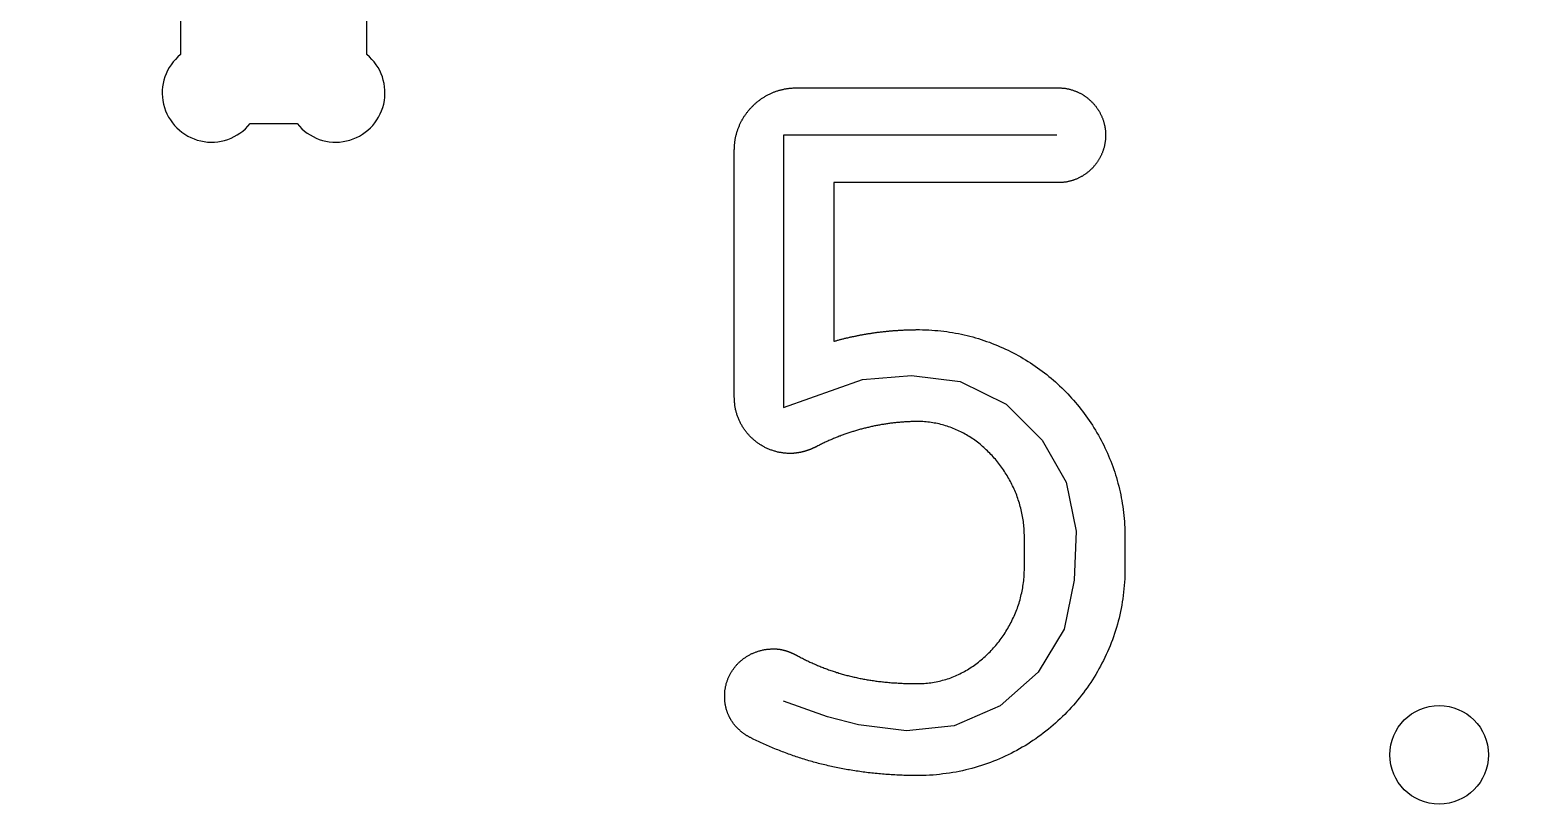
# Model space of a CAD drawing. Extents: x 0.2 to 12, y 0.1 to 9.6.
# Drawn here: x 8.392 to 10.279, y 1.449 to 2.438 of the extents above; entities that cross this region are included whole.
import ezdxf

# ---------------------------------------------------------------- set-up
doc = ezdxf.new("R2010")
doc.units = 0
doc.header["$MEASUREMENT"] = 0
doc.layers.get('0').update_dxf_attribs({"color": 3, "linetype": 'CONTINUOUS'})
doc.layers.add('Engrave', color=6, linetype='CONTINUOUS')

msp = doc.modelspace()

# ---------------------------------------------------------------- linework, layer by layer
msp.add_lwpolyline([(10.1758, 1.0143, 3.52937), (6.0454, 1.0143, -0.260301)], format="xyb")
at = {"linetype": 'Continuous'}
msp.add_lwpolyline([(8.583, 2.4064, 1.114435), (8.6713, 2.3189), (8.731, 2.3189, 1.114435), (8.8193, 2.4064), (8.8193, 2.7039, 1.114435), (8.731, 2.7913), (8.6713, 2.7913, 1.114435), (8.583, 2.7039)], format="xyb", close=True, dxfattribs=at)
msp.add_lwpolyline([(9.7714, 1.6839), (9.7702, 1.6799), (9.769, 1.676), (9.7678, 1.6721), (9.7664, 1.6682), (9.7651, 1.6644), (9.7636, 1.6605), (9.7621, 1.6567), (9.7606, 1.653), (9.7589, 1.6492), (9.7573, 1.6455), (9.7556, 1.6418), (9.7538, 1.6382), (9.7519, 1.6346), (9.7501, 1.631), (9.7481, 1.6274), (9.7461, 1.6239), (9.7441, 1.6204), (9.742, 1.617), (9.7398, 1.6136), (9.7376, 1.6102), (9.7354, 1.6068), (9.7331, 1.6035), (9.7307, 1.6003), (9.7283, 1.597), (9.7259, 1.5939), (9.7234, 1.5907), (9.7209, 1.5876), (9.7183, 1.5845), (9.7157, 1.5815), (9.713, 1.5785), (9.7103, 1.5755), (9.7075, 1.5726), (9.7047, 1.5697), (9.7018, 1.5669), (9.6989, 1.5641), (9.696, 1.5614), (9.693, 1.5587), (9.69, 1.556), (9.687, 1.5534), (9.6839, 1.5509), (9.6807, 1.5484), (9.6775, 1.5459), (9.6743, 1.5435), (9.6711, 1.5411), (9.6678, 1.5388), (9.6644, 1.5365), (9.6611, 1.5343), (9.6577, 1.5321), (9.6543, 1.53), (9.6508, 1.528), (9.6473, 1.5259), (9.6437, 1.524), (9.6402, 1.5221), (9.6366, 1.5202), (9.6329, 1.5184), (9.6293, 1.5167), (9.6256, 1.515), (9.6218, 1.5133), (9.6181, 1.5118), (9.6143, 1.5102), (9.6105, 1.5088), (9.6066, 1.5074), (9.6028, 1.506), (9.5989, 1.5047), (9.595, 1.5035), (9.591, 1.5023), (9.587, 1.5012), (9.583, 1.5002), (9.579, 1.4992), (9.575, 1.4983), (9.5709, 1.4974), (9.5668, 1.4966), (9.5627, 1.4959), (9.5585, 1.4952), (9.5544, 1.4946), (9.5502, 1.4941), (9.546, 1.4936), (9.5418, 1.4932), (9.5376, 1.4928), (9.5333, 1.4926), (9.529, 1.4924), (9.5247, 1.4922), (9.5204, 1.4922), (9.5172, 1.4922), (9.5148, 1.4922), (9.5125, 1.4922), (9.5101, 1.4922), (9.5078, 1.4923), (9.5054, 1.4923), (9.5031, 1.4924), (9.5007, 1.4924), (9.4984, 1.4925), (9.4961, 1.4926), (9.4938, 1.4927), (9.4915, 1.4928), (9.4892, 1.4929), (9.4869, 1.493), (9.4846, 1.4932), (9.4824, 1.4933), (9.4801, 1.4935), (9.4778, 1.4936), (9.4756, 1.4938), (9.4733, 1.494), (9.4711, 1.4942), (9.4688, 1.4944), (9.4666, 1.4946), (9.4644, 1.4948), (9.4622, 1.495), (9.4599, 1.4952), (9.4577, 1.4955), (9.4555, 1.4957), (9.4533, 1.496), (9.4512, 1.4963), (9.449, 1.4966), (9.4468, 1.4969), (9.4446, 1.4971), (9.4425, 1.4975), (9.4403, 1.4978), (9.4382, 1.4981), (9.436, 1.4984), (9.4339, 1.4988), (9.4317, 1.4992), (9.4296, 1.4995), (9.4275, 1.4999), (9.4254, 1.5003), (9.4232, 1.5007), (9.4211, 1.5011), (9.419, 1.5015), (9.4169, 1.5019), (9.4148, 1.5023), (9.4128, 1.5028), (9.4107, 1.5032), (9.4086, 1.5037), (9.4065, 1.5041), (9.4045, 1.5046), (9.4024, 1.5051), (9.4004, 1.5056), (9.3983, 1.5061), (9.3963, 1.5066), (9.3942, 1.5071), (9.3922, 1.5076), (9.3901, 1.5082), (9.3881, 1.5087), (9.3861, 1.5093), (9.3841, 1.5099), (9.3821, 1.5104), (9.3801, 1.511), (9.3781, 1.5116), (9.3761, 1.5122), (9.3741, 1.5128), (9.3721, 1.5134), (9.3701, 1.5141), (9.3681, 1.5147), (9.3661, 1.5154), (9.3642, 1.516), (9.3622, 1.5167), (9.3602, 1.5173), (9.3583, 1.518), (9.3563, 1.5187), (9.3544, 1.5194), (9.3524, 1.5201), (9.3505, 1.5208), (9.3485, 1.5216), (9.3466, 1.5223), (9.3446, 1.5231), (9.3427, 1.5238), (9.3408, 1.5246), (9.3389, 1.5253), (9.337, 1.5261), (9.335, 1.5269), (9.3331, 1.5277), (9.3312, 1.5285), (9.3293, 1.5293), (9.3274, 1.5302), (9.3255, 1.531), (9.3236, 1.5318), (9.3217, 1.5327), (9.3198, 1.5335), (9.318, 1.5344), (9.3161, 1.5353), (9.3142, 1.5362), (9.3123, 1.5371), (9.3104, 1.538), (9.3088, 1.5388), (9.3081, 1.5391), (9.3074, 1.5395), (9.3067, 1.5398), (9.306, 1.5402), (9.3054, 1.5405), (9.3047, 1.5409), (9.304, 1.5412), (9.3034, 1.5416), (9.3028, 1.542), (9.3021, 1.5424), (9.3015, 1.5427), (9.3009, 1.5431), (9.3003, 1.5435), (9.2997, 1.5439), (9.2991, 1.5443), (9.2985, 1.5447), (9.2979, 1.5451), (9.2973, 1.5456), (9.2967, 1.546), (9.2962, 1.5464), (9.2956, 1.5468), (9.2951, 1.5473), (9.2945, 1.5477), (9.294, 1.5481), (9.2934, 1.5486), (9.2929, 1.549), (9.2924, 1.5495), (9.2919, 1.55), (9.2914, 1.5504), (9.2909, 1.5509), (9.2904, 1.5514), (9.2899, 1.5518), (9.2894, 1.5523), (9.289, 1.5528), (9.2885, 1.5533), (9.288, 1.5538), (9.2876, 1.5543), (9.2871, 1.5548), (9.2867, 1.5553), (9.2863, 1.5558), (9.2859, 1.5563), (9.2854, 1.5568), (9.285, 1.5574), (9.2846, 1.5579), (9.2842, 1.5584), (9.2838, 1.5589), (9.2835, 1.5595), (9.2831, 1.56), (9.2827, 1.5606), (9.2824, 1.5611), (9.282, 1.5617), (9.2817, 1.5622), (9.2813, 1.5628), (9.281, 1.5633), (9.2806, 1.5639), (9.2803, 1.5645), (9.28, 1.565), (9.2797, 1.5656), (9.2794, 1.5662), (9.2791, 1.5668), (9.2788, 1.5674), (9.2786, 1.568), (9.2783, 1.5686), (9.278, 1.5692), (9.2778, 1.5697), (9.2775, 1.5703), (9.2773, 1.571), (9.277, 1.5716), (9.2768, 1.5722), (9.2766, 1.5728), (9.2764, 1.5734), (9.2762, 1.574), (9.276, 1.5747), (9.2758, 1.5753), (9.2756, 1.5759), (9.2754, 1.5765), (9.2752, 1.5772), (9.2751, 1.5778), (9.2749, 1.5785), (9.2748, 1.5791), (9.2746, 1.5798), (9.2745, 1.5804), (9.2744, 1.5811), (9.2742, 1.5817), (9.2741, 1.5824), (9.274, 1.583), (9.2739, 1.5837), (9.2738, 1.5844), (9.2737, 1.585), (9.2737, 1.5857), (9.2736, 1.5864), (9.2735, 1.587), (9.2735, 1.5877), (9.2734, 1.5884), (9.2734, 1.5891), (9.2733, 1.5898), (9.2733, 1.5905), (9.2733, 1.5911), (9.2733, 1.5918), (9.2733, 1.5925), (9.2733, 1.5934), (9.2733, 1.5944), (9.2733, 1.5954), (9.2734, 1.5964), (9.2735, 1.5973), (9.2735, 1.5983), (9.2736, 1.5993), (9.2737, 1.6002), (9.2739, 1.6012), (9.274, 1.6021), (9.2742, 1.6031), (9.2744, 1.604), (9.2745, 1.605), (9.2747, 1.6059), (9.275, 1.6068), (9.2752, 1.6077), (9.2754, 1.6087), (9.2757, 1.6096), (9.276, 1.6105), (9.2763, 1.6114), (9.2766, 1.6123), (9.2769, 1.6131), (9.2772, 1.614), (9.2775, 1.6149), (9.2779, 1.6158), (9.2783, 1.6166), (9.2787, 1.6175), (9.2791, 1.6183), (9.2795, 1.6191), (9.2799, 1.62), (9.2803, 1.6208), (9.2808, 1.6216), (9.2812, 1.6224), (9.2817, 1.6232), (9.2822, 1.624), (9.2827, 1.6248), (9.2832, 1.6256), (9.2837, 1.6263), (9.2843, 1.6271), (9.2848, 1.6279), (9.2854, 1.6286), (9.2859, 1.6293), (9.2865, 1.6301), (9.2871, 1.6308), (9.2877, 1.6315), (9.2883, 1.6322), (9.2889, 1.6329), (9.2896, 1.6335), (9.2902, 1.6342), (9.2909, 1.6349), (9.2916, 1.6355), (9.2922, 1.6362), (9.2929, 1.6368), (9.2936, 1.6374), (9.2943, 1.638), (9.2951, 1.6386), (9.2958, 1.6392), (9.2965, 1.6398), (9.2973, 1.6404), (9.298, 1.6409), (9.2988, 1.6415), (9.2996, 1.642), (9.3004, 1.6425), (9.3012, 1.643), (9.302, 1.6435), (9.3028, 1.644), (9.3036, 1.6445), (9.3044, 1.645), (9.3053, 1.6454), (9.3061, 1.6459), (9.307, 1.6463), (9.3079, 1.6467), (9.3087, 1.6471), (9.3096, 1.6475), (9.3105, 1.6479), (9.3114, 1.6482), (9.3123, 1.6486), (9.3132, 1.6489), (9.3142, 1.6492), (9.3151, 1.6496), (9.316, 1.6499), (9.317, 1.6502), (9.3179, 1.6504), (9.3189, 1.6507), (9.3198, 1.6509), (9.3208, 1.6512), (9.3218, 1.6514), (9.3228, 1.6516), (9.3238, 1.6518), (9.3248, 1.6519), (9.3258, 1.6521), (9.3268, 1.6522), (9.3278, 1.6524), (9.3288, 1.6525), (9.3298, 1.6526), (9.3309, 1.6526), (9.3319, 1.6527), (9.333, 1.6528), (9.334, 1.6528), (9.3351, 1.6528), (9.3359, 1.6528), (9.3362, 1.6528), (9.3365, 1.6528), (9.3368, 1.6528), (9.3371, 1.6528), (9.3374, 1.6528), (9.3377, 1.6528), (9.338, 1.6528), (9.3383, 1.6527), (9.3386, 1.6527), (9.3389, 1.6527), (9.3392, 1.6527), (9.3395, 1.6527), (9.3398, 1.6526), (9.3401, 1.6526), (9.3404, 1.6526), (9.3407, 1.6525), (9.341, 1.6525), (9.3413, 1.6525), (9.3416, 1.6524), (9.3419, 1.6524), (9.3422, 1.6524), (9.3425, 1.6523), (9.3428, 1.6523), (9.3431, 1.6522), (9.3434, 1.6522), (9.3437, 1.6521), (9.344, 1.6521), (9.3443, 1.652), (9.3446, 1.652), (9.3449, 1.6519), (9.3452, 1.6518), (9.3455, 1.6518), (9.3459, 1.6517), (9.3462, 1.6516), (9.3465, 1.6516), (9.3468, 1.6515), (9.3471, 1.6514), (9.3474, 1.6514), (9.3477, 1.6513), (9.348, 1.6512), (9.3483, 1.6511), (9.3486, 1.6511), (9.3489, 1.651), (9.3492, 1.6509), (9.3495, 1.6508), (9.3498, 1.6507), (9.3501, 1.6506), (9.3504, 1.6505), (9.3507, 1.6505), (9.351, 1.6504), (9.3513, 1.6503), (9.3516, 1.6502), (9.3519, 1.6501), (9.3522, 1.65), (9.3525, 1.6499), (9.3528, 1.6498), (9.3531, 1.6497), (9.3534, 1.6496), (9.3537, 1.6495), (9.354, 1.6494), (9.3543, 1.6493), (9.3546, 1.6492), (9.3549, 1.6491), (9.3552, 1.649), (9.3555, 1.6488), (9.3558, 1.6487), (9.3561, 1.6486), (9.3564, 1.6485), (9.3567, 1.6484), (9.357, 1.6483), (9.3573, 1.6482), (9.3576, 1.648), (9.3578, 1.6479), (9.3581, 1.6478), (9.3584, 1.6477), (9.3587, 1.6475), (9.359, 1.6474), (9.3593, 1.6473), (9.3596, 1.6472), (9.3598, 1.647), (9.3601, 1.6469), (9.3604, 1.6468), (9.3607, 1.6466), (9.3609, 1.6465), (9.3612, 1.6464), (9.3615, 1.6462), (9.3618, 1.6461), (9.362, 1.646), (9.3623, 1.6458), (9.3626, 1.6457), (9.3629, 1.6456), (9.3631, 1.6454), (9.3634, 1.6453), (9.3637, 1.6451), (9.3639, 1.645), (9.3642, 1.6449), (9.3644, 1.6447), (9.3647, 1.6446), (9.365, 1.6444), (9.3652, 1.6443), (9.3664, 1.6436), (9.3678, 1.6429), (9.3691, 1.6422), (9.3705, 1.6415), (9.3719, 1.6408), (9.3732, 1.6401), (9.3746, 1.6394), (9.376, 1.6387), (9.3773, 1.6381), (9.3787, 1.6374), (9.3801, 1.6368), (9.3815, 1.6361), (9.3828, 1.6355), (9.3842, 1.6349), (9.3856, 1.6342), (9.387, 1.6336), (9.3884, 1.633), (9.3898, 1.6324), (9.3911, 1.6318), (9.3925, 1.6313), (9.3939, 1.6307), (9.3953, 1.6301), (9.3967, 1.6296), (9.3982, 1.629), (9.3996, 1.6285), (9.401, 1.6279), (9.4024, 1.6274), (9.4038, 1.6269), (9.4052, 1.6264), (9.4066, 1.6259), (9.4081, 1.6254), (9.4095, 1.6249), (9.4109, 1.6244), (9.4124, 1.6239), (9.4138, 1.6235), (9.4153, 1.623), (9.4167, 1.6226), (9.4181, 1.6221), (9.4196, 1.6217), (9.4211, 1.6213), (9.4225, 1.6208), (9.424, 1.6204), (9.4255, 1.62), (9.4269, 1.6196), (9.4284, 1.6192), (9.4299, 1.6189), (9.4314, 1.6185), (9.4329, 1.6181), (9.4344, 1.6177), (9.4359, 1.6174), (9.4374, 1.617), (9.4389, 1.6167), (9.4404, 1.6164), (9.4419, 1.616), (9.4434, 1.6157), (9.445, 1.6154), (9.4465, 1.6151), (9.448, 1.6148), (9.4496, 1.6145), (9.4511, 1.6142), (9.4527, 1.614), (9.4542, 1.6137), (9.4558, 1.6134), (9.4573, 1.6132), (9.4589, 1.6129), (9.4605, 1.6127), (9.462, 1.6125), (9.4636, 1.6122), (9.4652, 1.612), (9.4668, 1.6118), (9.4684, 1.6116), (9.47, 1.6114), (9.4717, 1.6112), (9.4733, 1.611), (9.4749, 1.6109), (9.4765, 1.6107), (9.4782, 1.6105), (9.4798, 1.6104), (9.4814, 1.6102), (9.4831, 1.6101), (9.4848, 1.6099), (9.4864, 1.6098), (9.4881, 1.6097), (9.4898, 1.6096), (9.4915, 1.6095), (9.4932, 1.6094), (9.4949, 1.6093), (9.4966, 1.6092), (9.4983, 1.6091), (9.5, 1.609), (9.5017, 1.609), (9.5035, 1.6089), (9.5052, 1.6089), (9.5069, 1.6088), (9.5087, 1.6088), (9.5104, 1.6087), (9.5122, 1.6087), (9.514, 1.6087), (9.5158, 1.6087), (9.5176, 1.6087), (9.5195, 1.6087), (9.5218, 1.6087), (9.524, 1.6088), (9.5262, 1.6089), (9.5284, 1.6091), (9.5306, 1.6093), (9.5327, 1.6095), (9.5349, 1.6098), (9.5371, 1.6101), (9.5392, 1.6105), (9.5414, 1.6109), (9.5435, 1.6113), (9.5456, 1.6118), (9.5477, 1.6123), (9.5498, 1.6129), (9.5519, 1.6135), (9.5539, 1.6141), (9.556, 1.6148), (9.558, 1.6154), (9.56, 1.6162), (9.562, 1.6169), (9.564, 1.6177), (9.566, 1.6186), (9.568, 1.6194), (9.5699, 1.6203), (9.5718, 1.6213), (9.5738, 1.6222), (9.5757, 1.6232), (9.5775, 1.6242), (9.5794, 1.6253), (9.5813, 1.6264), (9.5831, 1.6275), (9.5849, 1.6287), (9.5867, 1.6298), (9.5885, 1.631), (9.5903, 1.6323), (9.592, 1.6335), (9.5937, 1.6348), (9.5954, 1.6361), (9.5971, 1.6375), (9.5988, 1.6389), (9.6005, 1.6403), (9.6021, 1.6417), (9.6037, 1.6431), (9.6053, 1.6446), (9.6069, 1.6461), (9.6084, 1.6476), (9.6099, 1.6492), (9.6115, 1.6507), (9.6129, 1.6523), (9.6144, 1.654), (9.6158, 1.6556), (9.6173, 1.6572), (9.6187, 1.6589), (9.62, 1.6606), (9.6214, 1.6623), (9.6227, 1.6641), (9.624, 1.6659), (9.6253, 1.6676), (9.6265, 1.6694), (9.6278, 1.6712), (9.629, 1.6731), (9.6301, 1.6749), (9.6313, 1.6768), (9.6324, 1.6787), (9.6335, 1.6806), (9.6346, 1.6825), (9.6356, 1.6845), (9.6367, 1.6864), (9.6377, 1.6884), (9.6386, 1.6904), (9.6395, 1.6924), (9.6405, 1.6944), (9.6413, 1.6964), (9.6422, 1.6984), (9.643, 1.7005), (9.6438, 1.7025), (9.6446, 1.7046), (9.6453, 1.7067), (9.646, 1.7088), (9.6467, 1.7109), (9.6474, 1.713), (9.648, 1.7151), (9.6485, 1.7173), (9.6491, 1.7194), (9.6496, 1.7216), (9.6501, 1.7237), (9.6506, 1.7259), (9.651, 1.7281), (9.6514, 1.7303), (9.6517, 1.7325), (9.6521, 1.7346), (9.6524, 1.7368), (9.6526, 1.7391), (9.6529, 1.7413), (9.653, 1.7435), (9.6532, 1.7457), (9.6533, 1.7479), (9.6534, 1.7502), (9.6535, 1.7524), (9.6535, 1.7546), (9.6535, 1.7546), (9.6535, 1.7547), (9.6535, 1.7547), (9.6535, 1.7547), (9.6535, 1.7548), (9.6535, 1.7549), (9.6535, 1.755), (9.6535, 1.7551), (9.6535, 1.7552), (9.6535, 1.7553), (9.6535, 1.7555), (9.6535, 1.7556), (9.6535, 1.7558), (9.6535, 1.756), (9.6535, 1.7562), (9.6535, 1.7564), (9.6535, 1.7566), (9.6535, 1.7568), (9.6535, 1.7571), (9.6535, 1.7573), (9.6535, 1.7576), (9.6535, 1.7578), (9.6535, 1.7581), (9.6535, 1.7584), (9.6535, 1.7587), (9.6535, 1.759), (9.6535, 1.7593), (9.6535, 1.7597), (9.6535, 1.76), (9.6535, 1.7603), (9.6535, 1.7607), (9.6535, 1.761), (9.6535, 1.7614), (9.6535, 1.7618), (9.6535, 1.7622), (9.6535, 1.7625), (9.6535, 1.7629), (9.6535, 1.7633), (9.6535, 1.7637), (9.6535, 1.7641), (9.6535, 1.7646), (9.6535, 1.765), (9.6535, 1.7654), (9.6535, 1.7658), (9.6535, 1.7663), (9.6535, 1.7667), (9.6535, 1.7672), (9.6535, 1.7676), (9.6535, 1.7681), (9.6535, 1.7685), (9.6535, 1.769), (9.6535, 1.7694), (9.6535, 1.7699), (9.6535, 1.7704), (9.6535, 1.7708), (9.6535, 1.7713), (9.6535, 1.7718), (9.6535, 1.7722), (9.6535, 1.7727), (9.6535, 1.7732), (9.6535, 1.7737), (9.6535, 1.7741), (9.6535, 1.7746), (9.6535, 1.7751), (9.6535, 1.7756), (9.6535, 1.7761), (9.6535, 1.7765), (9.6535, 1.777), (9.6535, 1.7775), (9.6535, 1.778), (9.6535, 1.7784), (9.6535, 1.7789), (9.6535, 1.7794), (9.6535, 1.7798), (9.6535, 1.7803), (9.6535, 1.7808), (9.6535, 1.7812), (9.6535, 1.7817), (9.6535, 1.7821), (9.6535, 1.7826), (9.6535, 1.783), (9.6535, 1.7835), (9.6535, 1.7839), (9.6535, 1.7843), (9.6535, 1.7847), (9.6535, 1.7852), (9.6535, 1.7856), (9.6535, 1.786), (9.6535, 1.7864), (9.6535, 1.7868), (9.6535, 1.7872), (9.6535, 1.7876), (9.6535, 1.788), (9.6535, 1.7883), (9.6535, 1.7887), (9.6535, 1.7891), (9.6535, 1.7894), (9.6535, 1.7897), (9.6535, 1.7901), (9.6535, 1.7904), (9.6535, 1.7907), (9.6535, 1.791), (9.6535, 1.7913), (9.6535, 1.7916), (9.6535, 1.7919), (9.6535, 1.7922), (9.6535, 1.7924), (9.6535, 1.7927), (9.6535, 1.7929), (9.6535, 1.7931), (9.6535, 1.7933), (9.6535, 1.7935), (9.6535, 1.7937), (9.6535, 1.7939), (9.6535, 1.7941), (9.6535, 1.7942), (9.6535, 1.7944), (9.6535, 1.7945), (9.6535, 1.7946), (9.6535, 1.7948), (9.6535, 1.7948), (9.6535, 1.7949), (9.6535, 1.795), (9.6535, 1.795), (9.6535, 1.7951), (9.6535, 1.7951), (9.6535, 1.7951), (9.6535, 1.7973), (9.6534, 1.7994), (9.6533, 1.8016), (9.6532, 1.8037), (9.6531, 1.8059), (9.6529, 1.808), (9.6527, 1.8102), (9.6524, 1.8123), (9.6522, 1.8145), (9.6519, 1.8166), (9.6515, 1.8187), (9.6512, 1.8208), (9.6508, 1.8229), (9.6503, 1.825), (9.6499, 1.8271), (9.6494, 1.8292), (9.6488, 1.8313), (9.6483, 1.8334), (9.6477, 1.8354), (9.6471, 1.8375), (9.6465, 1.8395), (9.6458, 1.8416), (9.6451, 1.8436), (9.6444, 1.8456), (9.6437, 1.8476), (9.6429, 1.8496), (9.6421, 1.8516), (9.6413, 1.8535), (9.6404, 1.8555), (9.6395, 1.8575), (9.6386, 1.8594), (9.6377, 1.8613), (9.6367, 1.8632), (9.6357, 1.8651), (9.6347, 1.867), (9.6337, 1.8688), (9.6326, 1.8707), (9.6315, 1.8725), (9.6304, 1.8743), (9.6293, 1.8761), (9.6281, 1.8779), (9.627, 1.8797), (9.6258, 1.8814), (9.6245, 1.8832), (9.6233, 1.8849), (9.622, 1.8866), (9.6207, 1.8882), (9.6194, 1.8899), (9.6181, 1.8915), (9.6167, 1.8932), (9.6153, 1.8948), (9.6139, 1.8963), (9.6125, 1.8979), (9.611, 1.8994), (9.6096, 1.9009), (9.6081, 1.9024), (9.6066, 1.9039), (9.6051, 1.9053), (9.6035, 1.9068), (9.602, 1.9082), (9.6004, 1.9095), (9.5988, 1.9109), (9.5972, 1.9122), (9.5955, 1.9135), (9.5939, 1.9148), (9.5922, 1.916), (9.5905, 1.9173), (9.5888, 1.9185), (9.5871, 1.9196), (9.5854, 1.9208), (9.5836, 1.9219), (9.5818, 1.923), (9.58, 1.9241), (9.5782, 1.9251), (9.5764, 1.9261), (9.5746, 1.9271), (9.5727, 1.928), (9.5709, 1.9289), (9.569, 1.9298), (9.5671, 1.9307), (9.5652, 1.9315), (9.5633, 1.9323), (9.5613, 1.9331), (9.5594, 1.9338), (9.5574, 1.9345), (9.5555, 1.9352), (9.5535, 1.9358), (9.5515, 1.9364), (9.5495, 1.9369), (9.5474, 1.9375), (9.5454, 1.938), (9.5434, 1.9384), (9.5413, 1.9388), (9.5392, 1.9392), (9.5372, 1.9396), (9.5351, 1.9399), (9.533, 1.9402), (9.5309, 1.9404), (9.5288, 1.9406), (9.5266, 1.9408), (9.5245, 1.9409), (9.5223, 1.941), (9.5202, 1.941), (9.5183, 1.9411), (9.517, 1.941), (9.5157, 1.941), (9.5144, 1.941), (9.5131, 1.941), (9.5119, 1.941), (9.5106, 1.9409), (9.5093, 1.9409), (9.508, 1.9408), (9.5067, 1.9408), (9.5055, 1.9407), (9.5042, 1.9407), (9.5029, 1.9406), (9.5016, 1.9405), (9.5003, 1.9404), (9.4991, 1.9403), (9.4978, 1.9403), (9.4965, 1.9401), (9.4952, 1.94), (9.4939, 1.9399), (9.4926, 1.9398), (9.4914, 1.9397), (9.4901, 1.9395), (9.4888, 1.9394), (9.4875, 1.9393), (9.4862, 1.9391), (9.485, 1.939), (9.4837, 1.9388), (9.4824, 1.9386), (9.4811, 1.9385), (9.4798, 1.9383), (9.4786, 1.9381), (9.4773, 1.9379), (9.476, 1.9377), (9.4747, 1.9375), (9.4734, 1.9373), (9.4722, 1.9371), (9.4709, 1.9368), (9.4696, 1.9366), (9.4683, 1.9364), (9.4671, 1.9361), (9.4658, 1.9359), (9.4645, 1.9356), (9.4633, 1.9354), (9.462, 1.9351), (9.4607, 1.9349), (9.4594, 1.9346), (9.4582, 1.9343), (9.4569, 1.934), (9.4557, 1.9337), (9.4544, 1.9334), (9.4531, 1.9331), (9.4519, 1.9328), (9.4506, 1.9325), (9.4494, 1.9322), (9.4481, 1.9319), (9.4469, 1.9315), (9.4456, 1.9312), (9.4444, 1.9308), (9.4431, 1.9305), (9.4419, 1.9301), (9.4406, 1.9298), (9.4394, 1.9294), (9.4381, 1.929), (9.4369, 1.9286), (9.4357, 1.9283), (9.4344, 1.9279), (9.4332, 1.9275), (9.432, 1.9271), (9.4307, 1.9267), (9.4295, 1.9263), (9.4283, 1.9258), (9.427, 1.9254), (9.4258, 1.925), (9.4246, 1.9245), (9.4234, 1.9241), (9.4222, 1.9237), (9.421, 1.9232), (9.4197, 1.9227), (9.4185, 1.9223), (9.4173, 1.9218), (9.4161, 1.9213), (9.4149, 1.9209), (9.4137, 1.9204), (9.4125, 1.9199), (9.4113, 1.9194), (9.4101, 1.9189), (9.409, 1.9184), (9.4078, 1.9179), (9.4066, 1.9173), (9.4054, 1.9168), (9.4042, 1.9163), (9.4031, 1.9157), (9.4019, 1.9152), (9.4007, 1.9147), (9.3996, 1.9141), (9.3984, 1.9135), (9.3973, 1.913), (9.3961, 1.9124), (9.3949, 1.9118), (9.3938, 1.9112), (9.3927, 1.9107), (9.3915, 1.9101), (9.3904, 1.9095), (9.3897, 1.9091), (9.3894, 1.909), (9.3891, 1.9088), (9.3888, 1.9087), (9.3885, 1.9085), (9.3882, 1.9084), (9.3879, 1.9083), (9.3876, 1.9081), (9.3873, 1.908), (9.387, 1.9079), (9.3867, 1.9077), (9.3865, 1.9076), (9.3861, 1.9075), (9.3859, 1.9073), (9.3856, 1.9072), (9.3852, 1.9071), (9.3849, 1.9069), (9.3846, 1.9068), (9.3843, 1.9067), (9.384, 1.9065), (9.3837, 1.9064), (9.3834, 1.9063), (9.3831, 1.9062), (9.3828, 1.9061), (9.3825, 1.9059), (9.3822, 1.9058), (9.3819, 1.9057), (9.3815, 1.9056), (9.3812, 1.9055), (9.3809, 1.9053), (9.3806, 1.9052), (9.3803, 1.9051), (9.38, 1.905), (9.3796, 1.9049), (9.3793, 1.9048), (9.379, 1.9047), (9.3787, 1.9046), (9.3784, 1.9044), (9.3781, 1.9043), (9.3777, 1.9042), (9.3774, 1.9041), (9.3771, 1.904), (9.3768, 1.9039), (9.3764, 1.9038), (9.3761, 1.9037), (9.3758, 1.9036), (9.3755, 1.9035), (9.3751, 1.9034), (9.3748, 1.9033), (9.3745, 1.9032), (9.3741, 1.9032), (9.3738, 1.9031), (9.3735, 1.903), (9.3732, 1.9029), (9.3728, 1.9028), (9.3725, 1.9027), (9.3722, 1.9026), (9.3719, 1.9026), (9.3715, 1.9025), (9.3712, 1.9024), (9.3709, 1.9023), (9.3705, 1.9022), (9.3702, 1.9022), (9.3699, 1.9021), (9.3695, 1.902), (9.3692, 1.902), (9.3689, 1.9019), (9.3685, 1.9018), (9.3682, 1.9018), (9.3679, 1.9017), (9.3676, 1.9016), (9.3672, 1.9016), (9.3669, 1.9015), (9.3666, 1.9015), (9.3662, 1.9014), (9.3659, 1.9013), (9.3656, 1.9013), (9.3652, 1.9012), (9.3649, 1.9012), (9.3646, 1.9012), (9.3642, 1.9011), (9.3639, 1.9011), (9.3636, 1.901), (9.3633, 1.901), (9.3629, 1.9009), (9.3626, 1.9009), (9.3623, 1.9009), (9.3619, 1.9008), (9.3616, 1.9008), (9.3613, 1.9008), (9.361, 1.9008), (9.3606, 1.9007), (9.3603, 1.9007), (9.36, 1.9007), (9.3597, 1.9007), (9.3593, 1.9006), (9.359, 1.9006), (9.3587, 1.9006), (9.3584, 1.9006), (9.358, 1.9006), (9.3577, 1.9006), (9.3574, 1.9006), (9.3571, 1.9006), (9.3568, 1.9006), (9.3558, 1.9006), (9.3547, 1.9006), (9.3536, 1.9006), (9.3525, 1.9007), (9.3513, 1.9008), (9.3502, 1.9009), (9.3491, 1.901), (9.348, 1.9011), (9.3469, 1.9012), (9.3458, 1.9014), (9.3448, 1.9016), (9.3437, 1.9018), (9.3426, 1.902), (9.3415, 1.9022), (9.3405, 1.9024), (9.3394, 1.9027), (9.3384, 1.903), (9.3373, 1.9033), (9.3363, 1.9035), (9.3352, 1.9039), (9.3342, 1.9042), (9.3332, 1.9046), (9.3322, 1.9049), (9.3312, 1.9053), (9.3302, 1.9057), (9.3292, 1.9061), (9.3282, 1.9065), (9.3272, 1.907), (9.3263, 1.9074), (9.3253, 1.9079), (9.3244, 1.9083), (9.3234, 1.9088), (9.3225, 1.9093), (9.3216, 1.9099), (9.3207, 1.9104), (9.3197, 1.9109), (9.3188, 1.9115), (9.3179, 1.9121), (9.3171, 1.9126), (9.3162, 1.9132), (9.3153, 1.9138), (9.3145, 1.9145), (9.3136, 1.9151), (9.3128, 1.9158), (9.312, 1.9164), (9.3112, 1.9171), (9.3104, 1.9178), (9.3096, 1.9185), (9.3088, 1.9192), (9.308, 1.9199), (9.3072, 1.9206), (9.3065, 1.9213), (9.3057, 1.9221), (9.305, 1.9228), (9.3043, 1.9236), (9.3036, 1.9244), (9.3029, 1.9252), (9.3022, 1.926), (9.3015, 1.9268), (9.3009, 1.9276), (9.3002, 1.9285), (9.2996, 1.9293), (9.299, 1.9302), (9.2984, 1.931), (9.2978, 1.9319), (9.2972, 1.9328), (9.2966, 1.9337), (9.296, 1.9345), (9.2955, 1.9355), (9.295, 1.9364), (9.2944, 1.9373), (9.2939, 1.9382), (9.2934, 1.9392), (9.293, 1.9401), (9.2925, 1.9411), (9.292, 1.942), (9.2916, 1.943), (9.2912, 1.944), (9.2908, 1.945), (9.2904, 1.946), (9.29, 1.947), (9.2896, 1.948), (9.2893, 1.949), (9.2889, 1.95), (9.2886, 1.9511), (9.2883, 1.9521), (9.288, 1.9531), (9.2877, 1.9542), (9.2875, 1.9552), (9.2872, 1.9563), (9.287, 1.9574), (9.2868, 1.9584), (9.2866, 1.9595), (9.2864, 1.9606), (9.2863, 1.9617), (9.2861, 1.9628), (9.286, 1.9639), (9.2859, 1.965), (9.2858, 1.9661), (9.2857, 1.9672), (9.2856, 1.9683), (9.2856, 1.9695), (9.2856, 1.9706), (9.2855, 1.9717), (9.2855, 1.9718), (9.2855, 1.9719), (9.2855, 1.9722), (9.2855, 1.9726), (9.2855, 1.9731), (9.2855, 1.9737), (9.2855, 1.9745), (9.2855, 1.9753), (9.2855, 1.9762), (9.2855, 1.9772), (9.2855, 1.9784), (9.2855, 1.9796), (9.2855, 1.9809), (9.2855, 1.9823), (9.2855, 1.9838), (9.2855, 1.9854), (9.2855, 1.9871), (9.2855, 1.9889), (9.2855, 1.9907), (9.2855, 1.9926), (9.2855, 1.9946), (9.2855, 1.9967), (9.2855, 1.9989), (9.2855, 2.0011), (9.2855, 2.0034), (9.2855, 2.0058), (9.2855, 2.0083), (9.2855, 2.0108), (9.2855, 2.0134), (9.2855, 2.016), (9.2855, 2.0187), (9.2855, 2.0215), (9.2855, 2.0243), (9.2855, 2.0272), (9.2855, 2.0301), (9.2855, 2.0331), (9.2855, 2.0361), (9.2855, 2.0392), (9.2855, 2.0424), (9.2855, 2.0455), (9.2855, 2.0488), (9.2855, 2.052), (9.2855, 2.0553), (9.2855, 2.0587), (9.2855, 2.062), (9.2855, 2.0655), (9.2855, 2.0689), (9.2855, 2.0724), (9.2855, 2.0759), (9.2855, 2.0794), (9.2855, 2.0829), (9.2855, 2.0865), (9.2855, 2.0901), (9.2855, 2.0937), (9.2855, 2.0974), (9.2855, 2.101), (9.2855, 2.1047), (9.2855, 2.1084), (9.2855, 2.112), (9.2855, 2.1157), (9.2855, 2.1194), (9.2855, 2.1231), (9.2855, 2.1269), (9.2855, 2.1306), (9.2855, 2.1343), (9.2855, 2.138), (9.2855, 2.1417), (9.2855, 2.1454), (9.2855, 2.1491), (9.2855, 2.1527), (9.2855, 2.1564), (9.2855, 2.16), (9.2855, 2.1637), (9.2855, 2.1673), (9.2855, 2.1709), (9.2855, 2.1745), (9.2855, 2.178), (9.2855, 2.1815), (9.2855, 2.185), (9.2855, 2.1885), (9.2855, 2.192), (9.2855, 2.1954), (9.2855, 2.1988), (9.2855, 2.2021), (9.2855, 2.2054), (9.2855, 2.2087), (9.2855, 2.2119), (9.2855, 2.2151), (9.2855, 2.2182), (9.2855, 2.2213), (9.2855, 2.2243), (9.2855, 2.2273), (9.2855, 2.2302), (9.2855, 2.2331), (9.2855, 2.2359), (9.2855, 2.2387), (9.2855, 2.2414), (9.2855, 2.2441), (9.2855, 2.2466), (9.2855, 2.2492), (9.2855, 2.2516), (9.2855, 2.254), (9.2855, 2.2563), (9.2855, 2.2585), (9.2855, 2.2607), (9.2855, 2.2628), (9.2855, 2.2648), (9.2855, 2.2667), (9.2855, 2.2686), (9.2855, 2.2703), (9.2855, 2.272), (9.2855, 2.2736), (9.2855, 2.2751), (9.2855, 2.2765), (9.2855, 2.2778), (9.2855, 2.279), (9.2855, 2.2802), (9.2855, 2.2812), (9.2855, 2.2821), (9.2855, 2.2829), (9.2855, 2.2837), (9.2855, 2.2843), (9.2855, 2.2848), (9.2855, 2.2852), (9.2855, 2.2855), (9.2855, 2.2856), (9.2855, 2.2857), (9.2856, 2.2867), (9.2856, 2.2877), (9.2856, 2.2887), (9.2856, 2.2897), (9.2857, 2.2907), (9.2858, 2.2917), (9.2859, 2.2927), (9.286, 2.2937), (9.2861, 2.2947), (9.2862, 2.2957), (9.2863, 2.2967), (9.2865, 2.2976), (9.2866, 2.2986), (9.2868, 2.2996), (9.287, 2.3006), (9.2872, 2.3015), (9.2874, 2.3025), (9.2876, 2.3034), (9.2878, 2.3044), (9.2881, 2.3053), (9.2883, 2.3063), (9.2886, 2.3072), (9.2889, 2.3081), (9.2892, 2.309), (9.2895, 2.31), (9.2898, 2.3109), (9.2901, 2.3118), (9.2904, 2.3127), (9.2908, 2.3136), (9.2911, 2.3145), (9.2915, 2.3154), (9.2919, 2.3163), (9.2923, 2.3172), (9.2927, 2.318), (9.2931, 2.3189), (9.2935, 2.3198), (9.2939, 2.3206), (9.2943, 2.3215), (9.2948, 2.3223), (9.2953, 2.3232), (9.2957, 2.324), (9.2962, 2.3249), (9.2967, 2.3257), (9.2972, 2.3265), (9.2977, 2.3273), (9.2982, 2.3281), (9.2987, 2.3289), (9.2993, 2.3297), (9.2998, 2.3305), (9.3004, 2.3313), (9.3009, 2.332), (9.3015, 2.3328), (9.3021, 2.3335), (9.3027, 2.3343), (9.3033, 2.335), (9.3039, 2.3358), (9.3045, 2.3365), (9.3051, 2.3372), (9.3057, 2.3379), (9.3064, 2.3386), (9.307, 2.3393), (9.3077, 2.34), (9.3084, 2.3407), (9.309, 2.3414), (9.3097, 2.342), (9.3104, 2.3427), (9.3111, 2.3434), (9.3118, 2.344), (9.3125, 2.3446), (9.3132, 2.3452), (9.314, 2.3459), (9.3147, 2.3465), (9.3154, 2.3471), (9.3162, 2.3477), (9.317, 2.3482), (9.3177, 2.3488), (9.3185, 2.3494), (9.3193, 2.3499), (9.32, 2.3505), (9.3208, 2.351), (9.3216, 2.3515), (9.3224, 2.352), (9.3232, 2.3526), (9.3241, 2.3531), (9.3249, 2.3535), (9.3257, 2.354), (9.3265, 2.3545), (9.3274, 2.3549), (9.3282, 2.3554), (9.3291, 2.3558), (9.33, 2.3563), (9.3308, 2.3567), (9.3317, 2.3571), (9.3326, 2.3575), (9.3335, 2.3579), (9.3343, 2.3582), (9.3352, 2.3586), (9.3361, 2.359), (9.337, 2.3593), (9.3379, 2.3596), (9.3388, 2.36), (9.3398, 2.3603), (9.3407, 2.3606), (9.3416, 2.3609), (9.3425, 2.3611), (9.3435, 2.3614), (9.3444, 2.3617), (9.3454, 2.3619), (9.3463, 2.3621), (9.3473, 2.3623), (9.3482, 2.3626), (9.3492, 2.3628), (9.3501, 2.3629), (9.3511, 2.3631), (9.3521, 2.3633), (9.3531, 2.3634), (9.3541, 2.3635), (9.355, 2.3637), (9.356, 2.3638), (9.357, 2.3639), (9.358, 2.364), (9.359, 2.364), (9.36, 2.3641), (9.361, 2.3641), (9.362, 2.3642), (9.363, 2.3642), (9.364, 2.3642), (9.3641, 2.3642), (9.3643, 2.3642), (9.3646, 2.3642), (9.365, 2.3642), (9.3655, 2.3642), (9.3662, 2.3642), (9.367, 2.3642), (9.3678, 2.3642), (9.3688, 2.3642), (9.3699, 2.3642), (9.3711, 2.3642), (9.3724, 2.3642), (9.3738, 2.3642), (9.3753, 2.3642), (9.3769, 2.3642), (9.3785, 2.3642), (9.3803, 2.3642), (9.3822, 2.3642), (9.3841, 2.3642), (9.3862, 2.3642), (9.3883, 2.3642), (9.3905, 2.3642), (9.3928, 2.3642), (9.3952, 2.3642), (9.3976, 2.3642), (9.4001, 2.3642), (9.4027, 2.3642), (9.4054, 2.3642), (9.4081, 2.3642), (9.4109, 2.3642), (9.4138, 2.3642), (9.4167, 2.3642), (9.4197, 2.3642), (9.4228, 2.3642), (9.4259, 2.3642), (9.429, 2.3642), (9.4322, 2.3642), (9.4355, 2.3642), (9.4388, 2.3642), (9.4422, 2.3642), (9.4456, 2.3642), (9.449, 2.3642), (9.4525, 2.3642), (9.4561, 2.3642), (9.4597, 2.3642), (9.4633, 2.3642), (9.4669, 2.3642), (9.4706, 2.3642), (9.4743, 2.3642), (9.478, 2.3642), (9.4818, 2.3642), (9.4856, 2.3642), (9.4894, 2.3642), (9.4932, 2.3642), (9.4971, 2.3642), (9.5009, 2.3642), (9.5048, 2.3642), (9.5087, 2.3642), (9.5126, 2.3642), (9.5165, 2.3642), (9.5204, 2.3642), (9.5243, 2.3642), (9.5283, 2.3642), (9.5322, 2.3642), (9.5361, 2.3642), (9.54, 2.3642), (9.544, 2.3642), (9.5479, 2.3642), (9.5518, 2.3642), (9.5557, 2.3642), (9.5595, 2.3642), (9.5634, 2.3642), (9.5672, 2.3642), (9.5711, 2.3642), (9.5749, 2.3642), (9.5787, 2.3642), (9.5824, 2.3642), (9.5862, 2.3642), (9.5899, 2.3642), (9.5935, 2.3642), (9.5972, 2.3642), (9.6008, 2.3642), (9.6044, 2.3642), (9.6079, 2.3642), (9.6114, 2.3642), (9.6149, 2.3642), (9.6183, 2.3642), (9.6216, 2.3642), (9.625, 2.3642), (9.6282, 2.3642), (9.6314, 2.3642), (9.6346, 2.3642), (9.6377, 2.3642), (9.6408, 2.3642), (9.6437, 2.3642), (9.6467, 2.3642), (9.6495, 2.3642), (9.6523, 2.3642), (9.6551, 2.3642), (9.6577, 2.3642), (9.6603, 2.3642), (9.6629, 2.3642), (9.6653, 2.3642), (9.6677, 2.3642), (9.67, 2.3642), (9.6722, 2.3642), (9.6743, 2.3642), (9.6763, 2.3642), (9.6783, 2.3642), (9.6801, 2.3642), (9.6819, 2.3642), (9.6836, 2.3642), (9.6852, 2.3642), (9.6867, 2.3642), (9.6881, 2.3642), (9.6894, 2.3642), (9.6906, 2.3642), (9.6916, 2.3642), (9.6926, 2.3642), (9.6935, 2.3642), (9.6943, 2.3642), (9.6949, 2.3642), (9.6954, 2.3642), (9.6959, 2.3642), (9.6962, 2.3642), (9.6964, 2.3642), (9.6964, 2.3642), (9.6973, 2.3642), (9.6982, 2.3642), (9.6991, 2.3641), (9.7, 2.3641), (9.7008, 2.364), (9.7017, 2.364), (9.7026, 2.3639), (9.7034, 2.3638), (9.7043, 2.3637), (9.7052, 2.3636), (9.706, 2.3634), (9.7069, 2.3633), (9.7077, 2.3631), (9.7086, 2.363), (9.7094, 2.3628), (9.7102, 2.3626), (9.7111, 2.3624), (9.7119, 2.3622), (9.7127, 2.3619), (9.7135, 2.3617), (9.7143, 2.3615), (9.7151, 2.3612), (9.7159, 2.3609), (9.7167, 2.3606), (9.7175, 2.3604), (9.7183, 2.3601), (9.7191, 2.3597), (9.7199, 2.3594), (9.7206, 2.3591), (9.7214, 2.3587), (9.7222, 2.3584), (9.7229, 2.358), (9.7237, 2.3576), (9.7244, 2.3573), (9.7251, 2.3569), (9.7259, 2.3565), (9.7266, 2.356), (9.7273, 2.3556), (9.728, 2.3552), (9.7287, 2.3547), (9.7294, 2.3543), (9.7301, 2.3538), (9.7308, 2.3534), (9.7315, 2.3529), (9.7321, 2.3524), (9.7328, 2.3519), (9.7335, 2.3514), (9.7341, 2.3509), (9.7347, 2.3503), (9.7354, 2.3498), (9.736, 2.3492), (9.7366, 2.3487), (9.7372, 2.3481), (9.7378, 2.3476), (9.7384, 2.347), (9.739, 2.3464), (9.7396, 2.3458), (9.7402, 2.3452), (9.7408, 2.3446), (9.7413, 2.344), (9.7419, 2.3434), (9.7424, 2.3428), (9.7429, 2.3421), (9.7434, 2.3415), (9.7439, 2.3408), (9.7444, 2.3402), (9.745, 2.3395), (9.7454, 2.3388), (9.7459, 2.3381), (9.7464, 2.3375), (9.7468, 2.3368), (9.7473, 2.3361), (9.7477, 2.3353), (9.7482, 2.3346), (9.7486, 2.3339), (9.749, 2.3332), (9.7494, 2.3325), (9.7498, 2.3317), (9.7502, 2.331), (9.7505, 2.3302), (9.7509, 2.3295), (9.7512, 2.3287), (9.7516, 2.3279), (9.7519, 2.3272), (9.7522, 2.3264), (9.7525, 2.3256), (9.7528, 2.3248), (9.7531, 2.324), (9.7534, 2.3232), (9.7537, 2.3224), (9.7539, 2.3216), (9.7541, 2.3208), (9.7544, 2.32), (9.7546, 2.3192), (9.7548, 2.3183), (9.755, 2.3175), (9.7552, 2.3167), (9.7554, 2.3158), (9.7555, 2.315), (9.7557, 2.3141), (9.7558, 2.3133), (9.7559, 2.3124), (9.7561, 2.3116), (9.7562, 2.3107), (9.7562, 2.3098), (9.7563, 2.3089), (9.7564, 2.3081), (9.7564, 2.3072), (9.7565, 2.3063), (9.7565, 2.3054), (9.7565, 2.3045), (9.7565, 2.3037), (9.7565, 2.3028), (9.7565, 2.302), (9.7564, 2.3011), (9.7564, 2.3002), (9.7563, 2.2994), (9.7563, 2.2986), (9.7562, 2.2977), (9.7561, 2.2969), (9.756, 2.296), (9.7558, 2.2952), (9.7557, 2.2944), (9.7556, 2.2935), (9.7554, 2.2927), (9.7552, 2.2919), (9.7551, 2.2911), (9.7549, 2.2903), (9.7547, 2.2895), (9.7545, 2.2886), (9.7542, 2.2878), (9.754, 2.287), (9.7538, 2.2862), (9.7535, 2.2854), (9.7532, 2.2847), (9.753, 2.2839), (9.7527, 2.2831), (9.7524, 2.2823), (9.7521, 2.2815), (9.7517, 2.2808), (9.7514, 2.28), (9.7511, 2.2793), (9.7507, 2.2785), (9.7504, 2.2778), (9.75, 2.277), (9.7496, 2.2763), (9.7492, 2.2756), (9.7488, 2.2748), (9.7484, 2.2741), (9.748, 2.2734), (9.7476, 2.2727), (9.7471, 2.272), (9.7467, 2.2713), (9.7462, 2.2706), (9.7458, 2.2699), (9.7453, 2.2692), (9.7448, 2.2686), (9.7443, 2.2679), (9.7438, 2.2672), (9.7433, 2.2666), (9.7428, 2.2659), (9.7423, 2.2653), (9.7417, 2.2647), (9.7412, 2.2641), (9.7406, 2.2634), (9.7401, 2.2628), (9.7395, 2.2622), (9.7389, 2.2616), (9.7383, 2.2611), (9.7377, 2.2605), (9.7371, 2.2599), (9.7365, 2.2594), (9.7359, 2.2588), (9.7353, 2.2583), (9.7346, 2.2577), (9.734, 2.2572), (9.7333, 2.2567), (9.7327, 2.2562), (9.732, 2.2557), (9.7313, 2.2552), (9.7307, 2.2547), (9.73, 2.2542), (9.7293, 2.2538), (9.7286, 2.2533), (9.7279, 2.2529), (9.7271, 2.2524), (9.7264, 2.252), (9.7257, 2.2516), (9.7249, 2.2512), (9.7242, 2.2508), (9.7235, 2.2504), (9.7227, 2.25), (9.7219, 2.2496), (9.7212, 2.2493), (9.7204, 2.2489), (9.7196, 2.2486), (9.7188, 2.2483), (9.718, 2.248), (9.7172, 2.2477), (9.7164, 2.2474), (9.7156, 2.2471), (9.7148, 2.2468), (9.714, 2.2466), (9.7131, 2.2463), (9.7123, 2.2461), (9.7115, 2.2459), (9.7106, 2.2457), (9.7098, 2.2455), (9.7089, 2.2453), (9.7081, 2.2451), (9.7072, 2.2449), (9.7063, 2.2448), (9.7054, 2.2447), (9.7046, 2.2445), (9.7037, 2.2444), (9.7028, 2.2443), (9.7019, 2.2442), (9.701, 2.2442), (9.7001, 2.2441), (9.6992, 2.2441), (9.6983, 2.244), (9.6973, 2.244), (9.6964, 2.244), (9.6964, 2.244), (9.6962, 2.244), (9.696, 2.244), (9.6956, 2.244), (9.6951, 2.244), (9.6946, 2.244), (9.6939, 2.244), (9.6932, 2.244), (9.6923, 2.244), (9.6914, 2.244), (9.6904, 2.244), (9.6893, 2.244), (9.6881, 2.244), (9.6868, 2.244), (9.6854, 2.244), (9.684, 2.244), (9.6825, 2.244), (9.6809, 2.244), (9.6792, 2.244), (9.6775, 2.244), (9.6757, 2.244), (9.6738, 2.244), (9.6718, 2.244), (9.6698, 2.244), (9.6677, 2.244), (9.6655, 2.244), (9.6633, 2.244), (9.661, 2.244), (9.6587, 2.244), (9.6563, 2.244), (9.6538, 2.244), (9.6513, 2.244), (9.6488, 2.244), (9.6462, 2.244), (9.6435, 2.244), (9.6408, 2.244), (9.638, 2.244), (9.6352, 2.244), (9.6324, 2.244), (9.6295, 2.244), (9.6266, 2.244), (9.6236, 2.244), (9.6207, 2.244), (9.6176, 2.244), (9.6146, 2.244), (9.6115, 2.244), (9.6084, 2.244), (9.6052, 2.244), (9.602, 2.244), (9.5988, 2.244), (9.5956, 2.244), (9.5924, 2.244), (9.5891, 2.244), (9.5858, 2.244), (9.5825, 2.244), (9.5792, 2.244), (9.5759, 2.244), (9.5726, 2.244), (9.5692, 2.244), (9.5659, 2.244), (9.5625, 2.244), (9.5592, 2.244), (9.5558, 2.244), (9.5525, 2.244), (9.5491, 2.244), (9.5457, 2.244), (9.5424, 2.244), (9.539, 2.244), (9.5357, 2.244), (9.5324, 2.244), (9.5291, 2.244), (9.5258, 2.244), (9.5225, 2.244), (9.5192, 2.244), (9.5159, 2.244), (9.5127, 2.244), (9.5095, 2.244), (9.5063, 2.244), (9.5031, 2.244), (9.4999, 2.244), (9.4968, 2.244), (9.4937, 2.244), (9.4907, 2.244), (9.4876, 2.244), (9.4847, 2.244), (9.4817, 2.244), (9.4788, 2.244), (9.4759, 2.244), (9.4731, 2.244), (9.4703, 2.244), (9.4675, 2.244), (9.4648, 2.244), (9.4621, 2.244), (9.4595, 2.244), (9.457, 2.244), (9.4545, 2.244), (9.452, 2.244), (9.4496, 2.244), (9.4473, 2.244), (9.445, 2.244), (9.4428, 2.244), (9.4406, 2.244), (9.4385, 2.244), (9.4365, 2.244), (9.4345, 2.244), (9.4326, 2.244), (9.4308, 2.244), (9.4291, 2.244), (9.4274, 2.244), (9.4258, 2.244), (9.4243, 2.244), (9.4229, 2.244), (9.4215, 2.244), (9.4202, 2.244), (9.419, 2.244), (9.4179, 2.244), (9.4169, 2.244), (9.416, 2.244), (9.4151, 2.244), (9.4144, 2.244), (9.4137, 2.244), (9.4132, 2.244), (9.4127, 2.244), (9.4123, 2.244), (9.4121, 2.244), (9.4119, 2.244), (9.4119, 2.244), (9.4119, 2.244), (9.4119, 2.2438), (9.4119, 2.2437), (9.4119, 2.2434), (9.4119, 2.2431), (9.4119, 2.2427), (9.4119, 2.2422), (9.4119, 2.2417), (9.4119, 2.2411), (9.4119, 2.2405), (9.4119, 2.2397), (9.4119, 2.2389), (9.4119, 2.2381), (9.4119, 2.2372), (9.4119, 2.2362), (9.4119, 2.2352), (9.4119, 2.2341), (9.4119, 2.233), (9.4119, 2.2318), (9.4119, 2.2306), (9.4119, 2.2293), (9.4119, 2.228), (9.4119, 2.2266), (9.4119, 2.2252), (9.4119, 2.2237), (9.4119, 2.2222), (9.4119, 2.2206), (9.4119, 2.219), (9.4119, 2.2173), (9.4119, 2.2156), (9.4119, 2.2139), (9.4119, 2.2121), (9.4119, 2.2103), (9.4119, 2.2085), (9.4119, 2.2066), (9.4119, 2.2047), (9.4119, 2.2027), (9.4119, 2.2008), (9.4119, 2.1987), (9.4119, 2.1967), (9.4119, 2.1946), (9.4119, 2.1926), (9.4119, 2.1904), (9.4119, 2.1883), (9.4119, 2.1861), (9.4119, 2.184), (9.4119, 2.1817), (9.4119, 2.1795), (9.4119, 2.1773), (9.4119, 2.175), (9.4119, 2.1727), (9.4119, 2.1704), (9.4119, 2.1681), (9.4119, 2.1658), (9.4119, 2.1635), (9.4119, 2.1612), (9.4119, 2.1588), (9.4119, 2.1565), (9.4119, 2.1541), (9.4119, 2.1517), (9.4119, 2.1494), (9.4119, 2.147), (9.4119, 2.1446), (9.4119, 2.1422), (9.4119, 2.1399), (9.4119, 2.1375), (9.4119, 2.1351), (9.4119, 2.1328), (9.4119, 2.1304), (9.4119, 2.128), (9.4119, 2.1257), (9.4119, 2.1234), (9.4119, 2.121), (9.4119, 2.1187), (9.4119, 2.1164), (9.4119, 2.1141), (9.4119, 2.1118), (9.4119, 2.1096), (9.4119, 2.1073), (9.4119, 2.1051), (9.4119, 2.1029), (9.4119, 2.1007), (9.4119, 2.0986), (9.4119, 2.0964), (9.4119, 2.0943), (9.4119, 2.0922), (9.4119, 2.0901), (9.4119, 2.0881), (9.4119, 2.0861), (9.4119, 2.0841), (9.4119, 2.0822), (9.4119, 2.0803), (9.4119, 2.0784), (9.4119, 2.0765), (9.4119, 2.0747), (9.4119, 2.073), (9.4119, 2.0712), (9.4119, 2.0695), (9.4119, 2.0679), (9.4119, 2.0663), (9.4119, 2.0647), (9.4119, 2.0632), (9.4119, 2.0617), (9.4119, 2.0603), (9.4119, 2.0589), (9.4119, 2.0575), (9.4119, 2.0562), (9.4119, 2.055), (9.4119, 2.0538), (9.4119, 2.0527), (9.4119, 2.0516), (9.4119, 2.0506), (9.4119, 2.0496), (9.4119, 2.0487), (9.4119, 2.0479), (9.4119, 2.0471), (9.4119, 2.0464), (9.4119, 2.0457), (9.4119, 2.0452), (9.4119, 2.0446), (9.4119, 2.0442), (9.4119, 2.0438), (9.4119, 2.0434), (9.4119, 2.0432), (9.4119, 2.043), (9.4119, 2.0429), (9.4119, 2.0429), (9.4128, 2.0431), (9.4137, 2.0434), (9.4146, 2.0436), (9.4156, 2.0439), (9.4165, 2.0441), (9.4174, 2.0444), (9.4184, 2.0447), (9.4193, 2.0449), (9.4202, 2.0451), (9.4212, 2.0454), (9.4221, 2.0456), (9.423, 2.0459), (9.424, 2.0461), (9.4249, 2.0463), (9.4259, 2.0466), (9.4268, 2.0468), (9.4277, 2.047), (9.4287, 2.0472), (9.4296, 2.0474), (9.4306, 2.0477), (9.4315, 2.0479), (9.4325, 2.0481), (9.4334, 2.0483), (9.4344, 2.0485), (9.4353, 2.0487), (9.4362, 2.0489), (9.4372, 2.0491), (9.4382, 2.0493), (9.4391, 2.0495), (9.44, 2.0497), (9.441, 2.0499), (9.442, 2.0501), (9.4429, 2.0503), (9.4439, 2.0505), (9.4448, 2.0507), (9.4458, 2.0508), (9.4467, 2.051), (9.4477, 2.0512), (9.4486, 2.0514), (9.4496, 2.0515), (9.4506, 2.0517), (9.4515, 2.0519), (9.4525, 2.052), (9.4534, 2.0522), (9.4544, 2.0523), (9.4554, 2.0525), (9.4563, 2.0527), (9.4573, 2.0528), (9.4583, 2.0529), (9.4592, 2.0531), (9.4602, 2.0532), (9.4611, 2.0534), (9.4621, 2.0535), (9.4631, 2.0537), (9.464, 2.0538), (9.465, 2.0539), (9.466, 2.0541), (9.4669, 2.0542), (9.4679, 2.0543), (9.4689, 2.0544), (9.4698, 2.0545), (9.4708, 2.0547), (9.4718, 2.0548), (9.4727, 2.0549), (9.4737, 2.055), (9.4747, 2.0551), (9.4756, 2.0552), (9.4766, 2.0553), (9.4776, 2.0554), (9.4785, 2.0555), (9.4795, 2.0556), (9.4805, 2.0557), (9.4814, 2.0558), (9.4824, 2.0559), (9.4834, 2.056), (9.4843, 2.0561), (9.4853, 2.0562), (9.4863, 2.0562), (9.4872, 2.0563), (9.4882, 2.0564), (9.4892, 2.0565), (9.4901, 2.0565), (9.4911, 2.0566), (9.4921, 2.0567), (9.4931, 2.0567), (9.494, 2.0568), (9.495, 2.0569), (9.496, 2.0569), (9.4969, 2.057), (9.4979, 2.057), (9.4989, 2.0571), (9.4998, 2.0571), (9.5008, 2.0572), (9.5018, 2.0572), (9.5027, 2.0572), (9.5037, 2.0573), (9.5046, 2.0573), (9.5056, 2.0573), (9.5066, 2.0574), (9.5075, 2.0574), (9.5085, 2.0574), (9.5095, 2.0575), (9.5104, 2.0575), (9.5114, 2.0575), (9.5123, 2.0575), (9.5133, 2.0575), (9.5143, 2.0575), (9.5152, 2.0575), (9.5162, 2.0576), (9.5171, 2.0576), (9.5181, 2.0576), (9.5205, 2.0576), (9.5244, 2.0575), (9.5283, 2.0574), (9.5321, 2.0572), (9.536, 2.057), (9.5398, 2.0567), (9.5436, 2.0564), (9.5474, 2.056), (9.5512, 2.0556), (9.5549, 2.0551), (9.5587, 2.0545), (9.5624, 2.0539), (9.5661, 2.0533), (9.5698, 2.0525), (9.5735, 2.0518), (9.5771, 2.051), (9.5808, 2.0501), (9.5844, 2.0492), (9.588, 2.0483), (9.5915, 2.0472), (9.5951, 2.0462), (9.5986, 2.0451), (9.6022, 2.0439), (9.6056, 2.0427), (9.6091, 2.0415), (9.6126, 2.0402), (9.616, 2.0388), (9.6194, 2.0374), (9.6227, 2.036), (9.6261, 2.0345), (9.6294, 2.033), (9.6327, 2.0314), (9.636, 2.0298), (9.6393, 2.0281), (9.6425, 2.0264), (9.6457, 2.0247), (9.6488, 2.0229), (9.652, 2.0211), (9.6551, 2.0192), (9.6582, 2.0173), (9.6613, 2.0153), (9.6643, 2.0133), (9.6673, 2.0113), (9.6702, 2.0092), (9.6732, 2.0071), (9.6761, 2.0049), (9.679, 2.0027), (9.6818, 2.0005), (9.6847, 1.9982), (9.6874, 1.9959), (9.6902, 1.9935), (9.6929, 1.9912), (9.6956, 1.9887), (9.6982, 1.9863), (9.7009, 1.9838), (9.7034, 1.9812), (9.706, 1.9787), (9.7085, 1.9761), (9.711, 1.9734), (9.7134, 1.9708), (9.7158, 1.9681), (9.7182, 1.9653), (9.7205, 1.9626), (9.7228, 1.9598), (9.7251, 1.9569), (9.7273, 1.9541), (9.7295, 1.9512), (9.7316, 1.9483), (9.7337, 1.9453), (9.7358, 1.9423), (9.7378, 1.9393), (9.7398, 1.9363), (9.7417, 1.9332), (9.7436, 1.9301), (9.7455, 1.9269), (9.7473, 1.9238), (9.749, 1.9206), (9.7508, 1.9174), (9.7525, 1.9142), (9.7541, 1.9109), (9.7557, 1.9076), (9.7572, 1.9043), (9.7587, 1.901), (9.7602, 1.8976), (9.7616, 1.8942), (9.763, 1.8908), (9.7643, 1.8874), (9.7656, 1.8839), (9.7668, 1.8804), (9.768, 1.8769), (9.7691, 1.8734), (9.7702, 1.8699), (9.7712, 1.8663), (9.7722, 1.8627), (9.7732, 1.8591), (9.774, 1.8555), (9.7749, 1.8518), (9.7757, 1.8482), (9.7764, 1.8445), (9.7771, 1.8408), (9.7777, 1.8371), (9.7783, 1.8333), (9.7788, 1.8296), (9.7793, 1.8258), (9.7797, 1.822), (9.78, 1.8182), (9.7803, 1.8144), (9.7806, 1.8106), (9.7808, 1.8067), (9.7809, 1.8029), (9.781, 1.799), (9.781, 1.7951), (9.781, 1.7951), (9.781, 1.7951), (9.781, 1.795), (9.781, 1.795), (9.781, 1.7949), (9.781, 1.7948), (9.781, 1.7948), (9.781, 1.7946), (9.781, 1.7945), (9.781, 1.7944), (9.781, 1.7942), (9.781, 1.7941), (9.781, 1.7939), (9.781, 1.7937), (9.781, 1.7935), (9.781, 1.7933), (9.781, 1.7931), (9.781, 1.7929), (9.781, 1.7927), (9.781, 1.7924), (9.781, 1.7922), (9.781, 1.7919), (9.781, 1.7916), (9.781, 1.7913), (9.781, 1.791), (9.781, 1.7907), (9.781, 1.7904), (9.781, 1.7901), (9.781, 1.7897), (9.781, 1.7894), (9.781, 1.7891), (9.781, 1.7887), (9.781, 1.7883), (9.781, 1.788), (9.781, 1.7876), (9.781, 1.7872), (9.781, 1.7868), (9.781, 1.7864), (9.781, 1.786), (9.781, 1.7856), (9.781, 1.7852), (9.781, 1.7847), (9.781, 1.7843), (9.781, 1.7839), (9.781, 1.7835), (9.781, 1.783), (9.781, 1.7826), (9.781, 1.7821), (9.781, 1.7817), (9.781, 1.7812), (9.781, 1.7808), (9.781, 1.7803), (9.781, 1.7798), (9.781, 1.7794), (9.781, 1.7789), (9.781, 1.7784), (9.781, 1.778), (9.781, 1.7775), (9.781, 1.777), (9.781, 1.7765), (9.781, 1.7761), (9.781, 1.7756), (9.781, 1.7751), (9.781, 1.7746), (9.781, 1.7741), (9.781, 1.7737), (9.781, 1.7732), (9.781, 1.7727), (9.781, 1.7722), (9.781, 1.7718), (9.781, 1.7713), (9.781, 1.7708), (9.781, 1.7704), (9.781, 1.7699), (9.781, 1.7694), (9.781, 1.769), (9.781, 1.7685), (9.781, 1.7681), (9.781, 1.7676), (9.781, 1.7672), (9.781, 1.7667), (9.781, 1.7663), (9.781, 1.7658), (9.781, 1.7654), (9.781, 1.765), (9.781, 1.7646), (9.781, 1.7641), (9.781, 1.7637), (9.781, 1.7633), (9.781, 1.7629), (9.781, 1.7625), (9.781, 1.7622), (9.781, 1.7618), (9.781, 1.7614), (9.781, 1.761), (9.781, 1.7607), (9.781, 1.7603), (9.781, 1.76), (9.781, 1.7597), (9.781, 1.7593), (9.781, 1.759), (9.781, 1.7587), (9.781, 1.7584), (9.781, 1.7581), (9.781, 1.7578), (9.781, 1.7576), (9.781, 1.7573), (9.781, 1.7571), (9.781, 1.7568), (9.781, 1.7566), (9.781, 1.7564), (9.781, 1.7562), (9.781, 1.756), (9.781, 1.7558), (9.781, 1.7556), (9.781, 1.7555), (9.781, 1.7553), (9.781, 1.7552), (9.781, 1.7551), (9.781, 1.755), (9.781, 1.7549), (9.781, 1.7548), (9.781, 1.7547), (9.781, 1.7547), (9.781, 1.7547), (9.781, 1.7546), (9.781, 1.7546), (9.781, 1.7503), (9.7809, 1.746), (9.7807, 1.7417), (9.7805, 1.7375), (9.7802, 1.7332), (9.7798, 1.729), (9.7794, 1.7248), (9.7788, 1.7206), (9.7783, 1.7164), (9.7776, 1.7123), (9.7769, 1.7082), (9.7762, 1.7041), (9.7753, 1.7), (9.7744, 1.6959), (9.7735, 1.6919), (9.7724, 1.6879)], close=True)
msp.add_circle((10.1796, 1.5184), 0.0625)
at = {"layer": 'Engrave'}
msp.add_lwpolyline([(9.6947, 2.304), (9.348, 2.304), (9.348, 1.9588), (9.448, 1.9945), (9.5101, 1.9996), (9.5722, 1.992), (9.6305, 1.9629), (9.6762, 1.9173), (9.7066, 1.8641), (9.7192, 1.802), (9.7167, 1.74), (9.704, 1.6779), (9.6711, 1.6234), (9.6229, 1.5804), (9.5646, 1.555), (9.5038, 1.5487), (9.443, 1.5563), (9.4037, 1.5664), (9.348, 1.5866)], dxfattribs=at)

doc.saveas('drawing.dxf')
